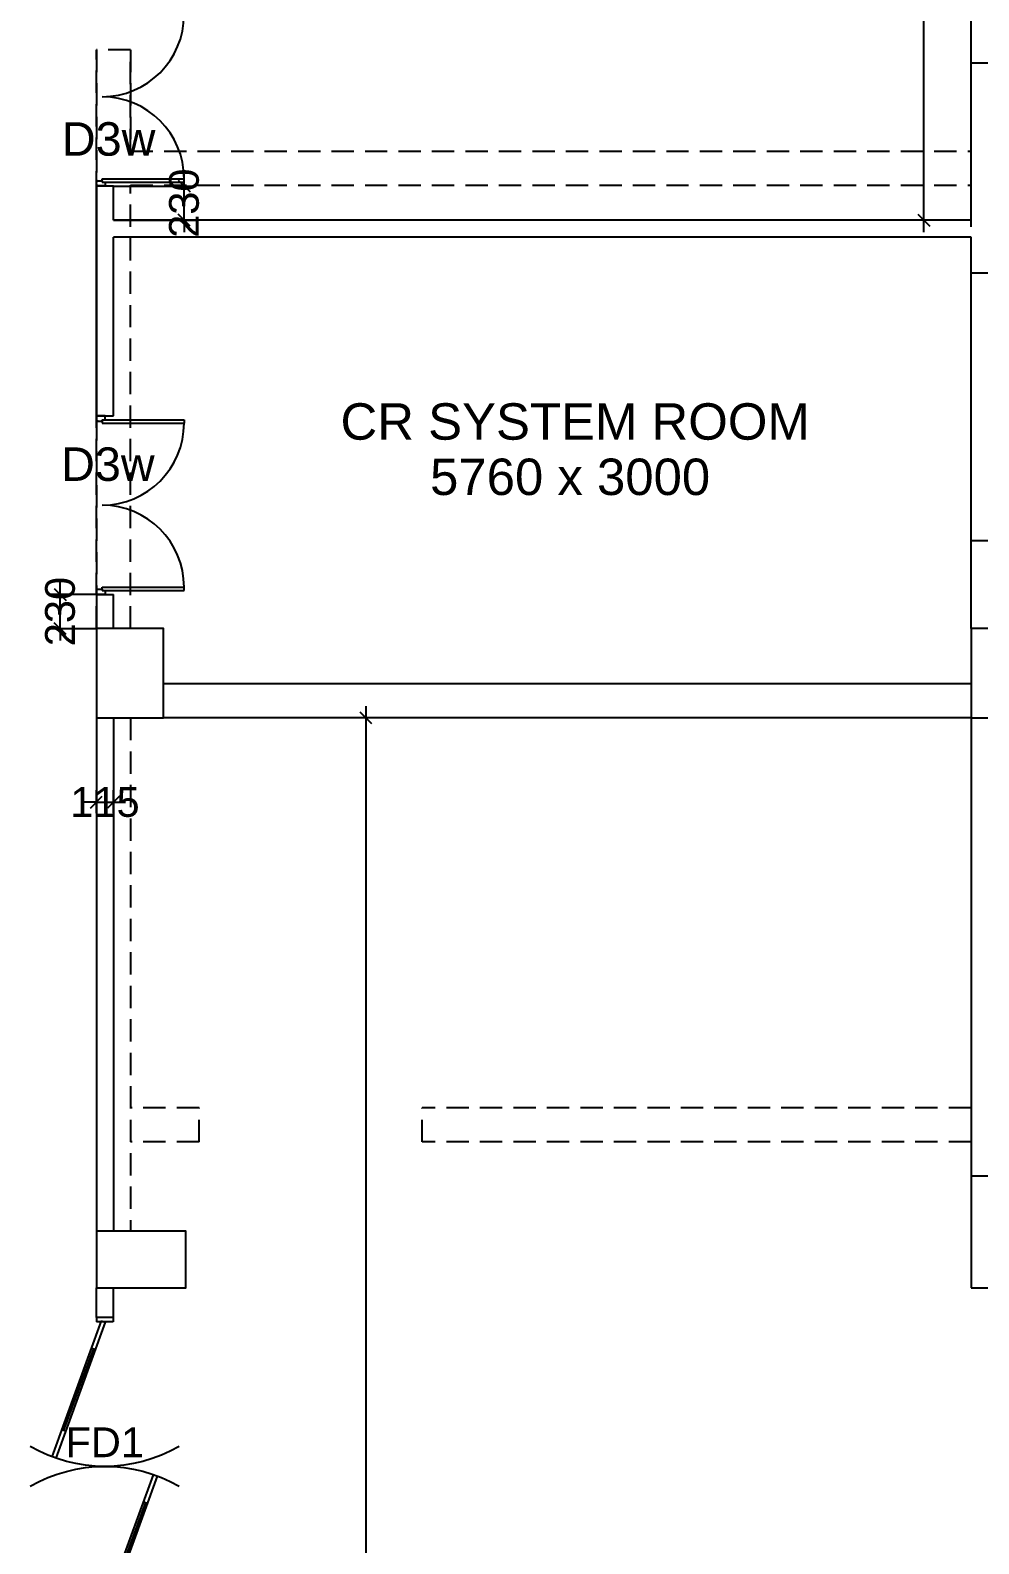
# Model space of a CAD drawing. Extents: x 6345096 to 6738923, y -6490958 to -6305885.
# Drawn here: x 6541595 to 6547969, y -6405190 to -6395018 of the extents above; entities that cross this region are included whole.
import ezdxf
from ezdxf.enums import TextEntityAlignment as Align

# ---------------------------------------------------------------- set-up
doc = ezdxf.new("R2010")
doc.units = 0
doc.header["$LTSCALE"] = 600
doc.header["$MEASUREMENT"] = 0
doc.header["$PDMODE"] = 35
doc.linetypes.add('HIDDEN', pattern=[0.375, 0.25, -0.125])
doc.layers.get('0').update_dxf_attribs({"linetype": 'CONTINUOUS'})
doc.layers.get('Defpoints').update_dxf_attribs({"linetype": 'CONTINUOUS'})
for name, color, linetype in [('DOOR', 32, 'CONTINUOUS'), ('Fire Door', 10, 'CONTINUOUS'), ('HS', 251, 'CONTINUOUS'), ('joinery', 7, 'CONTINUOUS'), ('LA-column', 3, 'CONTINUOUS'), ('REVISIONS', 6, 'CONTINUOUS'), ('Room Dim', 1, 'CONTINUOUS'), ('TEXT', 6, 'CONTINUOUS'), ('Walls', 7, 'CONTINUOUS'), ('WIN', 151, 'CONTINUOUS'), ('Working Dim', 5, 'CONTINUOUS')]:
    doc.layers.add(name, color=color, linetype=linetype)
doc.styles.add('ari', font='arial.ttf')
doc.styles.add('ARIAL', font='arial.ttf')
doc.dimstyles.new('int. dim', dxfattribs={"dimtxt": 200, "dimasz": 80, "dimexe": 80, "dimexo": 0, "dimgap": 70, "dimtad": 0, "dimdec": 0, "dimzin": 12, "dimdsep": 46, "dimtxsty": 'ari', "dimblk": 'OBLIQUE', "dimcen": 2, "dimdle": 80, "dimclrd": 256, "dimclre": 256, "dimclrt": 6, "dimadec": 0, "dimazin": 0, "dimtfac": 1, "dimtdec": 0, "dimtix": 1, "dimtmove": 2, "dimatfit": 3, "dimfxl": 1, "dimtolj": 1, "dimtzin": 0, "dimlwd": -1, "dimlwe": -1, "dimarcsym": 0})

# ---------------------------------------------------------------- blocks, each defined once
blk = doc.blocks.new('A$C15456D16')
at = {"layer": 'Fire Door'}
for p, q in [((969, -4), (56, 329)), ((969, -4), (56, 329)), ((969, -4), (56, 329)), ((979, 23), (65, 355)), ((979, 23), (65, 355)), ((979, 23), (65, 355)), ((248, 289), (238, 262)), ((248, 289), (238, 262)), ((248, 289), (238, 262)), ((791, 76), (243, 276)), ((791, 76), (243, 276)), ((791, 76), (243, 276)), ((-1000, 56), (-972, 56)), ((-1000, -56), (-1000, 56)), ((-1000, 56), (-972, 56)), ((-1000, -56), (-1000, 56)), ((-1000, 56), (-972, 56)), ((-1000, -56), (-1000, 56)), ((-979, -23), (-969, 4)), ((-979, -23), (-969, 4)), ((-979, -23), (-969, 4)), ((-972, -56), (-972, 56)), ((-972, -56), (-972, 56)), ((-972, -56), (-972, 56)), ((-969, 4), (-56, -329)), ((-969, 4), (-56, -329)), ((-969, 4), (-56, -329)), ((796, 89), (786, 63)), ((796, 89), (786, 63)), ((796, 89), (786, 63)), ((979, 23), (969, -4)), ((979, 23), (969, -4)), ((979, 23), (969, -4)), ((1000, 56), (972, 56)), ((972, -56), (972, 56)), ((1000, 56), (972, 56)), ((972, -56), (972, 56)), ((1000, 56), (972, 56)), ((972, -56), (972, 56)), ((1000, -56), (1000, 56)), ((1000, -56), (1000, 56)), ((1000, -56), (1000, 56)), ((-1000, -56), (-972, -56)), ((-1000, -56), (-972, -56)), ((-1000, -56), (-972, -56)), ((-979, -23), (-65, -355)), ((-979, -23), (-65, -355)), ((-979, -23), (-65, -355)), ((-796, -89), (-786, -63)), ((-796, -89), (-786, -63)), ((-796, -89), (-786, -63)), ((-791, -76), (-243, -276)), ((-791, -76), (-243, -276)), ((-791, -76), (-243, -276)), ((1000, -56), (972, -56)), ((1000, -56), (972, -56)), ((1000, -56), (972, -56)), ((-238, -262), (-248, -289)), ((-238, -262), (-248, -289)), ((-238, -262), (-248, -289))]:
    blk.add_line(p, q, dxfattribs=at)
at = {"layer": 'Fire Door', "extrusion": (0, 0, -1)}
for centre, major_axis, start_param, end_param in [((-1000, 0), (-1000, 0), 2.617886, 3.665084), ((-1000, 0), (-1000, 0), 2.617886, 3.665084), ((-1000, 0), (-1000, 0), 2.617886, 3.665084), ((1000, 0), (1000, 0), 2.618102, 3.665299), ((1000, 0), (1000, 0), 2.618102, 3.665299), ((1000, 0), (1000, 0), 2.618102, 3.665299)]:
    blk.add_ellipse(centre, major_axis=major_axis, ratio=1, start_param=start_param, end_param=end_param, dxfattribs=at)
blk = doc.blocks.new('Z$W@#1275')
at = {"layer": 'DOOR'}
for p, q in [((73, 1500), (0, 1500)), ((0, 1500), (0, 1467)), ((0, 1467), (2, 1467)), ((11, 1456), (11, 1458)), ((11, 1456), (47, 1456)), ((47, 1467), (736, 1467)), ((47, 1467), (47, 1439)), ((47, 1456), (47, 1467)), ((47, 1467), (73, 1467)), ((47, 1439), (736, 1439)), ((73, 1467), (73, 1500)), ((736, 1467), (736, 1439)), ((0, 33), (2, 33)), ((0, 0), (0, 33)), ((73, 0), (0, 0)), ((11, 44), (11, 42)), ((11, 44), (47, 44)), ((47, 61), (736, 61)), ((47, 33), (47, 61)), ((47, 44), (47, 33)), ((47, 33), (736, 33)), ((47, 33), (73, 33)), ((73, 33), (73, 0)), ((736, 33), (736, 61))]:
    blk.add_line(p, q, dxfattribs=at)
for centre, start, end in [((11, 1467), 180, 270), ((11, 33), 90, 180)]:
    blk.add_arc(centre, 9.13, start, end, dxfattribs=at)
at = {"layer": 'DOOR', "color": 145}
for centre, start, end in [((47, 1439), 270, 0), ((47, 61), 0, 90)]:
    blk.add_arc(centre, 689, start, end, dxfattribs=at)
blk = doc.blocks.new('_Oblique')
at = {"color": 0, "linetype": 'ByBlock', "lineweight": -2}
blk.add_line((-0.5, -0.5), (0.5, 0.5), dxfattribs=at)
blk = doc.blocks.new('*D1813')
at = {"layer": 'Defpoints', "color": 0, "transparency": 16777216}
for p in [(6547751, -6392480), (6547599, -6396295), (6547751, -6396295)]:
    blk.add_point(p, dxfattribs=at)
at = {"layer": 'Working Dim', "transparency": 16777216}
for p, q in [((6547599, -6392400), (6547599, -6394018)), ((6547751, -6392480), (6547519, -6392480)), ((6547599, -6396375), (6547599, -6394756)), ((6547751, -6396295), (6547519, -6396295))]:
    blk.add_line(p, q, dxfattribs=at)
at = {"layer": 'Working Dim', "transparency": 16777216, "xscale": 80, "yscale": 80, "zscale": 80}
for p, rotation in [((6547599, -6392480), 90), ((6547599, -6396295), 270)]:
    blk.add_blockref('_Oblique', p, dxfattribs=dict(at, rotation=rotation))
at = {"layer": 'Working Dim', "color": 6, "transparency": 16777216, "insert": (6547599, -6394387), "char_height": 200, "attachment_point": 5, "rotation": 90, "style": 'ari'}
blk.add_mtext('\\A1;3815', dxfattribs=at)
blk = doc.blocks.new('*D1857')
at = {"layer": 'Defpoints', "color": 0, "transparency": 16777216}
for p in [(6542154, -6400206), (6542039, -6400279), (6542154, -6400279)]:
    blk.add_point(p, dxfattribs=at)
at = {"layer": 'Working Dim', "transparency": 16777216}
for p, q in [((6542039, -6400279), (6542039, -6400126)), ((6542154, -6400279), (6542154, -6400126)), ((6542039, -6400206), (6541959, -6400206)), ((6542039, -6400206), (6542154, -6400206)), ((6542154, -6400206), (6542234, -6400206))]:
    blk.add_line(p, q, dxfattribs=at)
at = {"layer": 'Working Dim', "transparency": 16777216, "xscale": 80, "yscale": 80, "zscale": 80}
blk.add_blockref('_Oblique', (6542039, -6400206), dxfattribs=at)
at = {"layer": 'Working Dim', "transparency": 16777216, "xscale": 80, "yscale": 80, "zscale": 80, "rotation": 180}
blk.add_blockref('_Oblique', (6542154, -6400206), dxfattribs=at)
at = {"layer": 'Working Dim', "color": 6, "transparency": 16777216, "insert": (6542097, -6400206), "char_height": 200, "attachment_point": 5, "style": 'ari'}
blk.add_mtext('\\A1;115', dxfattribs=at)
blk = doc.blocks.new('*D1858')
at = {"layer": 'Defpoints', "color": 0, "transparency": 16777216}
for p in [(6541796, -6398810), (6542039, -6398810, 5), (6542040, -6399040, 2)]:
    blk.add_point(p, dxfattribs=at)
at = {"layer": 'Working Dim', "transparency": 16777216}
for p, q in [((6541796, -6398810), (6541796, -6398730)), ((6542039, -6398810), (6541716, -6398810)), ((6541796, -6399040), (6541796, -6398810)), ((6542040, -6399040), (6541716, -6399040)), ((6541796, -6399040), (6541796, -6399120))]:
    blk.add_line(p, q, dxfattribs=at)
at = {"layer": 'Working Dim', "transparency": 16777216, "xscale": 80, "yscale": 80, "zscale": 80}
for p, rotation in [((6541796, -6398810), 270), ((6541796, -6399040), 90)]:
    blk.add_blockref('_Oblique', p, dxfattribs=dict(at, rotation=rotation))
at = {"layer": 'Working Dim', "color": 6, "transparency": 16777216, "insert": (6541796, -6398925), "char_height": 200, "attachment_point": 5, "rotation": 90, "style": 'ari'}
blk.add_mtext('\\A1;230', dxfattribs=at)
blk = doc.blocks.new('*D1859')
at = {"layer": 'Defpoints', "color": 0, "transparency": 16777216}
for p in [(6542154, -6396065), (6542629, -6396065), (6542154, -6396295)]:
    blk.add_point(p, dxfattribs=at)
at = {"layer": 'Working Dim', "transparency": 16777216}
for p, q in [((6542629, -6396065), (6542629, -6395985)), ((6542154, -6396065), (6542709, -6396065)), ((6542629, -6396295), (6542629, -6396065)), ((6542154, -6396295), (6542709, -6396295)), ((6542629, -6396295), (6542629, -6396375))]:
    blk.add_line(p, q, dxfattribs=at)
at = {"layer": 'Working Dim', "transparency": 16777216, "xscale": 80, "yscale": 80, "zscale": 80}
for p, rotation in [((6542629, -6396065), 270), ((6542629, -6396295), 90)]:
    blk.add_blockref('_Oblique', p, dxfattribs=dict(at, rotation=rotation))
at = {"layer": 'Working Dim', "color": 6, "transparency": 16777216, "insert": (6542629, -6396180), "char_height": 200, "attachment_point": 5, "rotation": 90, "style": 'ari'}
blk.add_mtext('\\A1;230', dxfattribs=at)
blk = doc.blocks.new('*D2148')
at = {"layer": 'Defpoints', "color": 0, "transparency": 16777216}
for p in [(6544422, -6399640), (6543851, -6413185), (6544422, -6413185)]:
    blk.add_point(p, dxfattribs=at)
at = {"layer": 'Working Dim', "transparency": 16777216}
for p, q in [((6544422, -6399640), (6543771, -6399640)), ((6543851, -6399560), (6543851, -6405975)), ((6543851, -6413265), (6543851, -6406850)), ((6544422, -6413185), (6543771, -6413185))]:
    blk.add_line(p, q, dxfattribs=at)
at = {"layer": 'Working Dim', "transparency": 16777216, "xscale": 80, "yscale": 80, "zscale": 80}
for p, rotation in [((6543851, -6399640), 90), ((6543851, -6413185), 270)]:
    blk.add_blockref('_Oblique', p, dxfattribs=dict(at, rotation=rotation))
at = {"layer": 'Working Dim', "color": 6, "transparency": 16777216, "insert": (6543851, -6406412), "char_height": 200, "attachment_point": 5, "rotation": 90, "style": 'ari'}
blk.add_mtext('\\A1;13545', dxfattribs=at)
blk = doc.blocks.new('A$C2CD672AE')
at = {"layer": 'Walls', "color": 8, "linetype": 'HIDDEN'}
for p, q in [((17597.6, 60594.3), (17597.6, 63574.3)), ((11720.1, 57384.3), (11720.1, 61274.3)), ((11720.1, 61274.3), (11720.1, 57384.3)), ((11950.1, 61274.3), (11720.1, 61274.3)), ((11950.1, 61274.3), (11950.1, 60594.2)), ((11950.1, 60594.2), (11950.1, 61274.3)), ((11950.1, 60594.2), (17597.6, 60594.3)), ((11950.1, 60364.2), (17597.6, 60364.3)), ((11950.1, 57384.3), (11950.1, 60364.2)), ((17597.6, 57384.3), (17597.6, 60364.3)), ((11720.1, 56784.2), (11720.1, 53334.3)), ((11950.1, 56784.2), (11950.1, 53334.3)), ((17597.6, 56784.3), (17597.5, 53704.3)), ((12409.9, 54164.3), (11950.1, 54164.3)), ((12409.9, 53934.2), (12409.9, 54164.3)), ((17597.5, 54164.3), (13909.9, 54164.3)), ((13909.9, 53934.2), (13909.9, 54164.3)), ((12409.9, 53934.3), (11950.1, 53934.3)), ((17597.5, 53934.3), (13909.9, 53934.3)), ((11720.1, 52754.3), (11720.1, 52954.2)), ((11835.1, 52754.3), (11835.1, 52954.2)), ((11835.1, 52754.3), (11720.1, 52754.3))]:
    blk.add_line(p, q, dxfattribs=at)

msp = doc.modelspace()

# ---------------------------------------------------------------- linework, layer by layer
at = {"layer": 'LA-column', "color": 2, "elevation": 2.39}
for points in [[(6542489.527, -6399639.608), (6542489.527, -6399039.608), (6542039.527, -6399039.608), (6542039.527, -6399639.608)], [(6548517.027, -6399639.616), (6548517.027, -6399039.616), (6547917.027, -6399039.616), (6547917.027, -6399639.616)], [(6547917.027, -6403469.616), (6548667.027, -6403469.616), (6548667.027, -6402719.616), (6547917.027, -6402719.616)], [(6542039.522, -6403469.608), (6542639.522, -6403469.608), (6542639.522, -6403089.608), (6542039.522, -6403089.608)]]:
    msp.add_lwpolyline(points, close=True, dxfattribs=at)
at = {"layer": 'REVISIONS'}
for p, q in [((6542039.437, -6397609.608, 4.779), (6542039.437, -6396064.61, 2.514)), ((6542039.437, -6396064.61), (6542154.437, -6396064.61)), ((6542039.437, -6396064.61, 3.925), (6542039.437, -6397609.608, 4.779)), ((6542154.437, -6396294.61, 3.459), (6542154.437, -6396064.61, 3.228)), ((6547917.027, -6396294.61), (6542154.437, -6396294.61)), ((6542154.437, -6397609.608, 4.779), (6542154.437, -6396409.615, 3.575)), ((6547917.027, -6396409.615), (6542154.437, -6396409.615)), ((6542039.437, -6397609.608, 2.39), (6542154.437, -6397609.608, 2.39)), ((6542039.437, -6398809.608, 2.39), (6542154.437, -6398809.608, 2.39)), ((6542039.437, -6398809.608, 4.779), (6542039.527, -6399039.608, 2.39)), ((6542154.437, -6399039.608), (6542154.437, -6398809.608, 4.779)), ((6547917.027, -6399409.615), (6542489.527, -6399409.615)), ((6542039.437, -6399639.706), (6542039.437, -6403089.612)), ((6542154.328, -6399639.708), (6542154.328, -6403089.612)), ((6547917.027, -6399639.615), (6542489.527, -6399639.615))]:
    msp.add_line(p, q, dxfattribs=at)
at = {"layer": 'Walls', "linetype": 'Continuous'}
for p, q in [((6547916.936, -6396294.61), (6547916.936, -6392849.616)), ((6547916.936, -6399039.612), (6547916.936, -6396409.615)), ((6547916.936, -6399639.603), (6547916.93, -6402719.603)), ((6542039.437, -6403669.558), (6542039.437, -6403469.664)), ((6542154.437, -6403669.558), (6542154.437, -6403469.664)), ((6542154.437, -6403669.558), (6542039.437, -6403669.558))]:
    msp.add_line(p, q, dxfattribs=at)
at = {"layer": 'WIN', "linetype": 'Continuous'}
for points in [[(6548146.936, -6395239.109), (6547916.936, -6395239.109), (6547916.936, -6393439.109), (6548146.936, -6393439.109)], [(6548146.936, -6398449.105), (6547916.936, -6398449.105), (6547916.936, -6396649.105), (6548146.936, -6396649.105)]]:
    msp.add_lwpolyline(points, close=True, dxfattribs=at)

# ---------------------------------------------------------------- block references
at = {"layer": 'DOOR', "xscale": 0.8000117540359497, "yscale": 0.8000117540359497, "zscale": 0.8000117540359497}
for p in [(6542039.437, -6396064.61, 2.39), (6542039.437, -6398809.608, 4.779)]:
    msp.add_blockref('Z$W@#1275', p, dxfattribs=at)
at = {"layer": 'Fire Door', "color": 3, "lineweight": 0, "rotation": 90}
msp.add_blockref('A$C15456D16', (6542094.992, -6404669.576, 2.39), dxfattribs=at)
at = {"layer": 'HS'}
msp.add_blockref('A$C2CD672AE', (6530319.294, -6456423.902, 8.17), dxfattribs=at)

# ---------------------------------------------------------------- texts
at = {"layer": 'Fire Door', "style": 'ARIAL'}
msp.add_text('FD1', height=200, dxfattribs=at).set_placement((6542095.479, -6404607.918, 27.662), align=Align.CENTER)
at = {"layer": 'joinery', "style": 'ari'}
for p in [(6541807.285, -6395861.091, 3.086), (6541802.05, -6398046.701, 3.086)]:
    msp.add_text('D3w', height=225, dxfattribs=at).set_placement(p)
at = {"layer": 'Room Dim', "linetype": 'Continuous', "style": 'ari'}
msp.add_text('5760 x 3000', height=244.8, dxfattribs=at).set_placement((6545222.754, -6398141.516, 8.303), align=Align.CENTER)
at = {"layer": 'TEXT', "color": 7, "linetype": 'Continuous', "style": 'ari'}
msp.add_text('CR SYSTEM ROOM', height=244.8, rotation=359.998932, dxfattribs=at).set_placement((6545256.603, -6397769.804), align=Align.CENTER)

# ---------------------------------------------------------------- dimensions: what is measured, and where the dimension line sits
at = {"layer": 'Working Dim', "color": 6}
for base, p1, p2, picture, middle in [((6547599.301, -6396294.61), (6547750.887, -6392479.597), (6547750.887, -6396294.61), '*D1813', (6547599.301, -6394387.103)), ((6542628.765, -6396064.61), (6542154.437, -6396294.61), (6542154.437, -6396064.61), '*D1859', (6542628.765, -6396179.61)), ((6541795.669, -6398809.608), (6542039.527, -6399039.608, 2.39), (6542039.437, -6398809.608, 4.779), '*D1858', (6541795.669, -6398924.608)), ((6543850.883, -6413184.765), (6544422.115, -6399639.615), (6544422.115, -6413184.765), '*D2148', (6543850.883, -6406412.19))]:
    dim = msp.add_linear_dim(base=base, p1=p1, p2=p2, angle=90, dimstyle='int. dim', override={"dimtxt": 200, "dimarcsym": 1}, dxfattribs=at)
    dim.commit()
    dim.dimension.update_dxf_attribs({"geometry": picture, "text_midpoint": middle})
dim = msp.add_linear_dim(base=(6542154.328, -6400205.973), p1=(6542039.437, -6400278.961), p2=(6542154.328, -6400278.961), dimstyle='int. dim', override={"dimtxt": 200, "dimarcsym": 1}, dxfattribs=at)
dim.commit()
dim.dimension.update_dxf_attribs({"geometry": '*D1857', "text_midpoint": (6542096.882, -6400205.973)})

doc.saveas('drawing.dxf')
